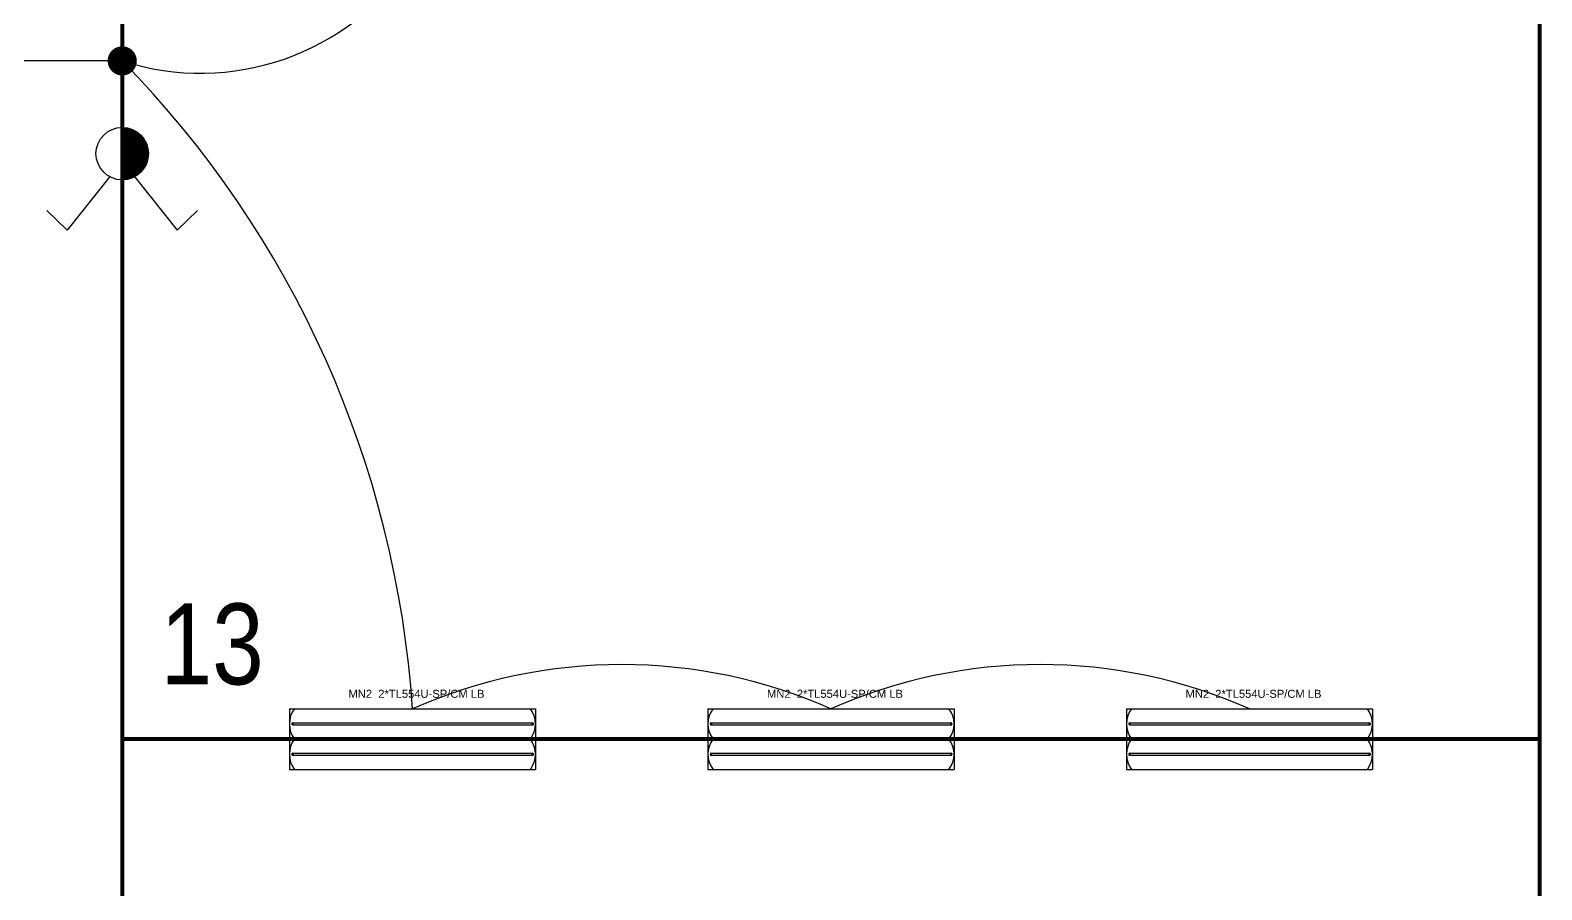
# Model space of a CAD drawing. Header units: metres. Extents: x -13316 to 152404, y -3899 to 30226.
# Drawn here: x 2575 to 3321, y 1486 to 1910 of the extents above; entities that cross this region are included whole.
import ezdxf
from ezdxf.enums import TextEntityAlignment as Align

# ---------------------------------------------------------------- set-up
doc = ezdxf.new("R2010")
doc.units = ezdxf.units.M
doc.header["$LTSCALE"] = 100
doc.header["$MEASUREMENT"] = 0
doc.linetypes.add('HIDDEN', pattern=[0.375, 0.25, -0.125])
doc.layers.get('0').update_dxf_attribs({"color": 9, "lineweight": 9})
for name, color, linetype, lineweight in [('06D', 9, 'Continuous', 9), ('21', 9, 'Continuous', 9), ('E-2x54 W SIVAÜSTÜ FLUORESAN YÜKSEK TAVAN ARMATÜRÜ', 7, 'Continuous', 30), ('E-KABLO', 7, 'Continuous', 30), ('E-KOMÜTATÖR ANAHTAR (ETANŞ)', 7, 'Continuous', 30)]:
    doc.layers.add(name, color=color, linetype=linetype, lineweight=lineweight)
doc.styles.add('Arial', font='arial.ttf', dxfattribs={"height": 2.5})
doc.styles.add('MuuM_TEXT-STANDART', font='ARIALN.TTF')

# ---------------------------------------------------------------- blocks, each defined once
blk = doc.blocks.new('2x54 W SIVAÜSTÜ FLUORESAN YÜKSEK TAVAN ARMATÜRÜ')
at = {"layer": 'E-2x54 W SIVAÜSTÜ FLUORESAN YÜKSEK TAVAN ARMATÜRÜ', "color": 4}
for p, q in [((-60.8, 15), (-60.8, -15)), ((-60.8, 15), (60.8, 15)), ((60.8, 15), (60.8, 0)), ((-60, 0), (-15, 0)), ((15, 0), (60, 0)), ((60.8, 0), (60.8, -15)), ((-60.8, -15), (60.8, -15))]:
    blk.add_line(p, q, dxfattribs=at)
at = {"layer": 'E-2x54 W SIVAÜSTÜ FLUORESAN YÜKSEK TAVAN ARMATÜRÜ', "color": 7}
for p, q in [((-59.27, 8.01), (59.32, 8.01)), ((-60.8, 0), (60.8, 0)), ((-59.16, 7.01), (59.44, 7)), ((-59.27, -6.99), (59.32, -6.99)), ((-59.16, -7.99), (59.44, -8))]:
    blk.add_line(p, q, dxfattribs=at)
for centre in [(-59.23, 7.63), (59.36, 7.63), (-59.23, 7.33), (59.36, 7.33), (-59.23, -7.37), (59.36, -7.37), (-59.23, -7.67), (59.36, -7.67)]:
    blk.add_circle(centre, 0.11, dxfattribs=at)
for centre, radius, start, end in [((-48.66, 7.5), 12.14, 141.85995, 218.14005), ((48.66, 7.5), 12.14, 321.85995, 38.14005), ((-59.12, 7.51), 0.515, 106.86737, 266.76121), ((-59.32, 7.49), 0.519, 289.2244, 84.40418), ((59.47, 7.51), 0.515, 106.86737, 266.76121), ((59.27, 7.49), 0.519, 289.2244, 84.40418), ((-48.66, -7.5), 12.14, 141.85995, 218.14005), ((-59.12, -7.49), 0.515, 106.86737, 266.76121), ((-59.32, -7.51), 0.519, 289.2244, 84.40418), ((48.66, -7.5), 12.14, 321.85995, 38.14005), ((59.47, -7.49), 0.515, 106.86737, 266.76121), ((59.27, -7.51), 0.519, 289.2244, 84.40418)]:
    blk.add_arc(centre, radius, start, end, dxfattribs=at)
at = {"layer": 'E-2x54 W SIVAÜSTÜ FLUORESAN YÜKSEK TAVAN ARMATÜRÜ', "color": 7, "style": 'Arial'}
blk.add_text('MN2  2*TL554U-SP/CM LB', height=3.9508, dxfattribs=at).set_placement((-31.61, 20.4))
blk = doc.blocks.new('100_KOMÜTATÖR ANAHTAR (ETANŞ)')
at = {"layer": 'E-KOMÜTATÖR ANAHTAR (ETANŞ)', "color": 4}
for p, q in [((-1.695, 5.222), (-2.326, 4.622)), ((-0.372, 3.563), (-1.695, 5.222)), ((0.372, 3.563), (1.695, 5.222)), ((1.695, 5.222), (2.326, 4.622)), ((0, 2.053), (0, 0))]:
    blk.add_line(p, q, dxfattribs=at)
at = {"layer": 'E-KOMÜTATÖR ANAHTAR (ETANŞ)', "color": 4, "const_width": 0.81}
blk.add_lwpolyline([(0, 3.268, 0.414214), (-0.405, 2.863, 0.414214), (0, 2.458, 0.414214)], format="xyb", dxfattribs=at)
at = {"layer": 'E-KOMÜTATÖR ANAHTAR (ETANŞ)', "color": 4}
blk.add_circle((0, 2.863), 0.81, dxfattribs=at)
blk = doc.blocks.new('p-işyeri')
at = {"color": 0, "const_width": 2}
blk.add_lwpolyline([(200, 0), (200, 700), (-200, 700), (-200, 0)], close=True, dxfattribs=at)
blk = doc.blocks.new('2.bod.Mimari')
at = {"layer": '06D', "color": 89, "linetype": 'HIDDEN', "true_color": 0x2e4d23, "rotation": 90}
for p in [(3000, -7190), (3000, -7590)]:
    blk.add_blockref('p-işyeri', p, dxfattribs=at)
at = {"layer": '21', "style": 'MuuM_TEXT-STANDART'}
blk.add_text('13', height=40, dxfattribs=at).set_placement((2318.91, -7375), align=Align.BOTTOM_LEFT)

msp = doc.modelspace()

# ---------------------------------------------------------------- linework, layer by layer
at = {"layer": 'E-KABLO', "color": 6}
msp.add_line((2620, 1895), (2555, 1895), dxfattribs=at)
at = {"layer": 'E-KABLO', "color": 4, "linetype": 'Continuous', "const_width": 7.2}
msp.add_lwpolyline([(2623.6, 1895, -1), (2616.4, 1895, -1)], format="xyb", close=True, dxfattribs=at)
at = {"layer": 'E-KABLO', "color": 6}
for centre, radius, start, end in [((2658.64, 2014.69), 125.77, 252.11039, 326.35096), ((2259.35, 1541.36), 505.11, 3.81914, 44.43766), ((2866.67, 1341.07), 255.73, 66.16736, 113.83264), ((3073.33, 1341.08), 255.73, 66.16696, 113.83304)]:
    msp.add_arc(centre, radius, start, end, dxfattribs=at)

# ---------------------------------------------------------------- block references
msp.add_blockref('2.bod.Mimari', (320, 8950))
at = {"layer": 'E-2x54 W SIVAÜSTÜ FLUORESAN YÜKSEK TAVAN ARMATÜRÜ', "color": 6}
for p in [(2763.33, 1560), (2970, 1560), (3176.67, 1560)]:
    msp.add_blockref('2x54 W SIVAÜSTÜ FLUORESAN YÜKSEK TAVAN ARMATÜRÜ', p, dxfattribs=at)
at = {"layer": 'E-KOMÜTATÖR ANAHTAR (ETANŞ)', "xscale": 16, "yscale": 16, "zscale": 16, "rotation": 180}
msp.add_blockref('100_KOMÜTATÖR ANAHTAR (ETANŞ)', (2620, 1895), dxfattribs=at)

doc.saveas('drawing.dxf')
